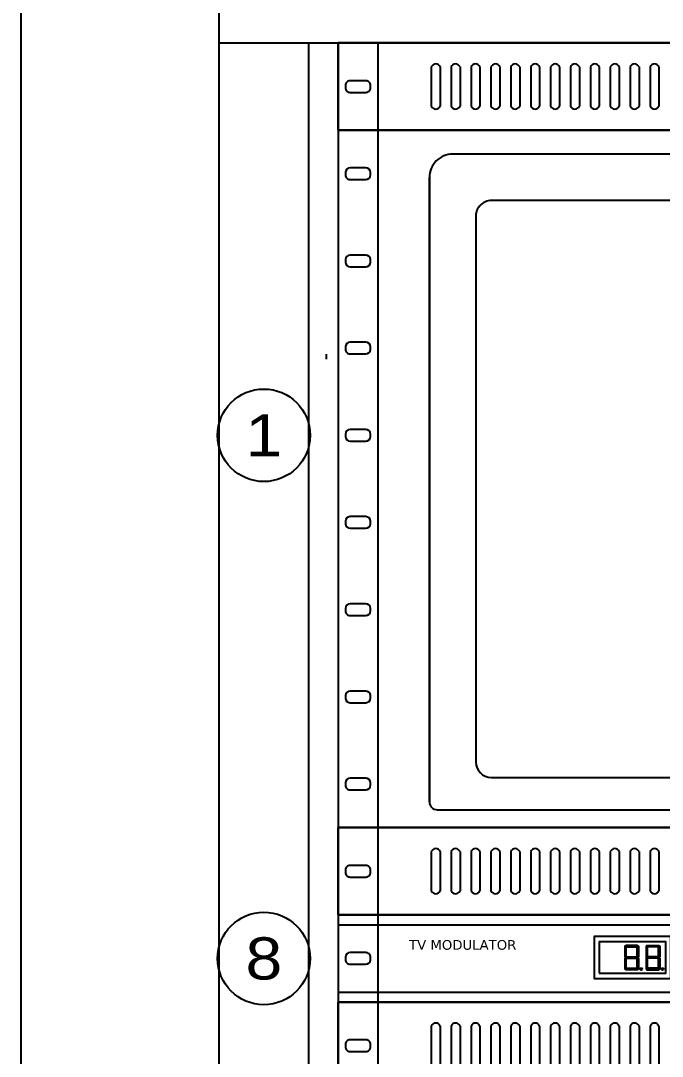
# Model space of a CAD drawing. Header units: millimetres. Extents: x 210163 to 420413, y -109 to 148391.
# Drawn here: x 245176 to 260722, y 97412 to 122498 of the extents above; entities that cross this region are included whole.
import ezdxf
from ezdxf.enums import TextEntityAlignment as Align

# ---------------------------------------------------------------- set-up
doc = ezdxf.new("R2010")
doc.units = ezdxf.units.MM
doc.header["$LTSCALE"] = 50
doc.header["$MEASUREMENT"] = 0
doc.layers.get('0').update_dxf_attribs({"linetype": 'CONTINUOUS'})
doc.layers.add('ARCH', color=9, linetype='CONTINUOUS')
doc.layers.add('ARCHI', color=7, linetype='CONTINUOUS')
doc.styles.add('GND', font='verdana_0.ttf')
doc.styles.add('UL', font='', dxfattribs={"height": 300})
doc.styles.get('UL').set_extended_font_data('HY울릉도L')

# ---------------------------------------------------------------- blocks, each defined once
blk = doc.blocks.new('Rack2-2000')
at = {"lineweight": -3}
for p, q in [((672.0082192421897, 64.78612457246446), (672.0082192421902, 1964.217737282532)), ((672.0082192421902, 1908.786124572464), (1272.00821924219, 1908.786124572464)), ((717.0082192421905, 1908.786124572464), (717.0082192421906, 104.7861245724645)), ((732.0082192421905, 1908.786124572464), (732.0082192421906, 104.7861245724645)), ((752.0082192421905, 1908.786124572464), (752.0082192421906, 104.7861245724645))]:
    blk.add_line(p, q, dxfattribs=at)
blk = doc.blocks.new('8구')
at = {"linetype": 'ByBlock'}
blk.add_lwpolyline([(2125325.326530966, 1951296.983454065), (2124845.326530966, 1951296.983454065), (2124845.326530966, 1950944.983454065), (2125325.326530966, 1950944.983454065)], close=True, dxfattribs=at)
for points in [[(2124849.032831714, 1951275.619943218), (2124849.032831714, 1951274.346964913, 0.4142135623730952), (2124851.337739015, 1951272.042057612), (2124859.315322918, 1951272.042057612, 0.4142135623730951), (2124861.620230219, 1951274.346964913), (2124861.620230219, 1951275.619943218, 0.414213562373096), (2124859.315322918, 1951277.924850519), (2124851.337739015, 1951277.924850519, 0.4142135623730951)], [(2124849.032831714, 1951231.619943218), (2124849.032831714, 1951230.346964912, 0.4142135623730952), (2124851.337739015, 1951228.042057612), (2124859.315322918, 1951228.042057612, 0.4142135623730951), (2124861.620230219, 1951230.346964912), (2124861.620230219, 1951231.619943218, 0.414213562373096), (2124859.315322918, 1951233.924850519), (2124851.337739015, 1951233.924850519, 0.4142135623730951)], [(2124849.032831714, 1951187.619943218), (2124849.032831714, 1951186.346964913, 0.4142135623730952), (2124851.337739015, 1951184.042057612), (2124859.315322918, 1951184.042057612, 0.4142135623730951), (2124861.620230219, 1951186.346964913), (2124861.620230219, 1951187.619943218, 0.414213562373096), (2124859.315322918, 1951189.924850519), (2124851.337739015, 1951189.924850519, 0.4142135623730951)], [(2124849.032831714, 1951143.619943218), (2124849.032831714, 1951142.346964913, 0.4142135623730952), (2124851.337739015, 1951140.042057611), (2124859.315322918, 1951140.042057611, 0.4142135623730951), (2124861.620230219, 1951142.346964913), (2124861.620230219, 1951143.619943218, 0.414213562373096), (2124859.315322918, 1951145.924850519), (2124851.337739015, 1951145.924850519, 0.4142135623730951)], [(2124849.032831714, 1951099.619943218), (2124849.032831714, 1951098.346964912, 0.4142135623730952), (2124851.337739015, 1951096.042057612), (2124859.315322918, 1951096.042057612, 0.4142135623730951), (2124861.620230219, 1951098.346964912), (2124861.620230219, 1951099.619943218, 0.414213562373096), (2124859.315322918, 1951101.924850519), (2124851.337739015, 1951101.924850519, 0.4142135623730951)], [(2124849.032831714, 1951055.619943218), (2124849.032831714, 1951054.346964913, 0.4142135623730952), (2124851.337739015, 1951052.042057612), (2124859.315322918, 1951052.042057612, 0.4142135623730951), (2124861.620230219, 1951054.346964913), (2124861.620230219, 1951055.619943218, 0.414213562373096), (2124859.315322918, 1951057.924850519), (2124851.337739015, 1951057.924850519, 0.4142135623730951)], [(2124849.032831714, 1951011.619943218), (2124849.032831714, 1951010.346964912, 0.4142135623730952), (2124851.337739015, 1951008.042057612), (2124859.315322918, 1951008.042057612, 0.4142135623730951), (2124861.620230219, 1951010.346964912), (2124861.620230219, 1951011.619943218, 0.414213562373096), (2124859.315322918, 1951013.924850519), (2124851.337739015, 1951013.924850519, 0.4142135623730951)], [(2124849.032831714, 1950967.619943218), (2124849.032831714, 1950966.346964913, 0.4142135623730952), (2124851.337739015, 1950964.042057612), (2124859.315322918, 1950964.042057612, 0.4142135623730951), (2124861.620230219, 1950966.346964913), (2124861.620230219, 1950967.619943218, 0.414213562373096), (2124859.315322918, 1950969.924850519), (2124851.337739015, 1950969.924850519, 0.4142135623730951)]]:
    blk.add_lwpolyline(points, format="xyb", close=True)
at = {"layer": 'ARCHI', "color": 5, "lineweight": -3}
blk.add_line((2124839.387605711, 1951181.427262451), (2124839.387605711, 1951183.952609957), dxfattribs=at)
blk.add_line((2124839.387605711, 1951181.427262451), (2124839.387605711, 1951183.952609957), dxfattribs=at)
blk = doc.blocks.new('모니터 19')
at = {"layer": 'ARCH', "color": 0, "lineweight": -3}
for p, q in [((2125268.211662902, 1951284.861721694), (2124903.108883966, 1951284.861721694)), ((2124891.40424028, 1951273.157078003), (2124891.40424028, 1950957.924252946)), ((2124891.40424028, 1951273.157078003), (2124891.40424028, 1950957.924252946)), ((2124891.40424028, 1950957.924252946), (2124891.40424028, 1951273.157078003)), ((2125248.70392342, 1951261.452434312), (2124922.61662345, 1951261.452434312)), ((2124914.813527658, 1951253.64933852), (2124914.813527658, 1950978.104785489)), ((2124922.61662345, 1950970.301689697), (2125248.70392342, 1950970.301689697)), ((2124895.34503916, 1950953.983454065), (2124916.23951475, 1950953.983454065)), ((2124916.23951475, 1950953.983454065), (2125255.081032118, 1950953.983454065))]:
    blk.add_line(p, q, dxfattribs=at)
for centre, major_axis, ratio, start_param, end_param in [((2124903.108883966, 1951273.157078003), (-8.276432924554822, 8.276432924554822), 0.9999999997472973, -0.7853981635237998, 0.7853981635237997), ((2124922.61662345, 1951253.64933852), (-5.51762194970322, 5.51762194970322), 0.9999999999097656, -0.7853981634425653, 0.7853981634425651), ((2124922.61662345, 1950978.104785489), (-5.517621951894674, 5.517621951894674), 0.999999999602826, 0.7853981635960352, 2.356194489993757), ((2124895.34503916, 1950957.924252946), (-2.786565614482392, 2.786565614482392), 0.9999999984160456, 0.7853981641894255, 2.356194489400367)]:
    blk.add_ellipse(centre, major_axis=major_axis, ratio=ratio, start_param=start_param, end_param=end_param, dxfattribs=at)
blk = doc.blocks.new('Blank(1)')
at = {"lineweight": -3}
for p, q in [((10150.16522672041, 3783.986509700993), (10150.16522672041, 3827.986509700993)), ((10630.16522672041, 3827.986509700993), (10150.16522672041, 3827.986509700993)), ((10197.18618733999, 3815.866262257625), (10197.18618733999, 3796.106757144364)), ((10150.16522672041, 3783.986509700993), (10630.16522672041, 3783.986509700993))]:
    blk.add_line(p, q, dxfattribs=at)
at = {"color": 0, "lineweight": -3}
for p, q in [((10201.65081270763, 3815.866262257002), (10201.65081270763, 3796.106757144988)), ((10207.22548874485, 3815.866262257002), (10207.22548874485, 3796.106757144988)), ((10207.22548874485, 3815.866262257002), (10207.22548874485, 3796.106757144988)), ((10211.69011411274, 3815.866262257002), (10211.69011411274, 3796.106757144988)), ((10211.69011411274, 3815.866262257002), (10211.69011411274, 3796.106757144988)), ((10217.26479014996, 3815.866262257002), (10217.26479014996, 3796.106757144988)), ((10217.26479014996, 3815.866262257002), (10217.26479014996, 3796.106757144988)), ((10221.72941551785, 3815.866262257002), (10221.72941551785, 3796.106757144988)), ((10221.72941551785, 3815.866262257002), (10221.72941551785, 3796.106757144988)), ((10227.30409155507, 3815.866262257002), (10227.30409155507, 3796.106757144988)), ((10227.30409155507, 3815.866262257002), (10227.30409155507, 3796.106757144988)), ((10231.76871692295, 3815.866262257002), (10231.76871692295, 3796.106757144988)), ((10231.76871692295, 3815.866262257002), (10231.76871692295, 3796.106757144988)), ((10237.34339296005, 3815.866262257002), (10237.34339296005, 3796.106757144988)), ((10237.34339296005, 3815.866262257002), (10237.34339296005, 3796.106757144988)), ((10241.80801832794, 3815.866262257002), (10241.80801832794, 3796.106757144988)), ((10241.80801832794, 3815.866262257002), (10241.80801832794, 3796.106757144988)), ((10247.38269436515, 3815.866262257002), (10247.38269436515, 3796.106757144988)), ((10247.38269436515, 3815.866262257002), (10247.38269436515, 3796.106757144988)), ((10251.84731973304, 3815.866262257002), (10251.84731973304, 3796.106757144988)), ((10251.84731973304, 3815.866262257002), (10251.84731973304, 3796.106757144988)), ((10257.42199577026, 3815.866262257002), (10257.42199577026, 3796.106757144988)), ((10257.42199577026, 3815.866262257002), (10257.42199577026, 3796.106757144988)), ((10261.88662113815, 3815.866262257002), (10261.88662113815, 3796.106757144988)), ((10261.88662113815, 3815.866262257002), (10261.88662113815, 3796.106757144988)), ((10267.46129717537, 3815.866262257002), (10267.46129717537, 3796.106757144988)), ((10267.46129717537, 3815.866262257002), (10267.46129717537, 3796.106757144988)), ((10271.92592254313, 3815.866262257002), (10271.92592254313, 3796.106757144988)), ((10271.92592254313, 3815.866262257002), (10271.92592254313, 3796.106757144988)), ((10277.50059858035, 3815.866262257002), (10277.50059858035, 3796.106757144988)), ((10277.50059858035, 3815.866262257002), (10277.50059858035, 3796.106757144988)), ((10281.96522394824, 3815.866262257002), (10281.96522394824, 3796.106757144988)), ((10281.96522394824, 3815.866262257002), (10281.96522394824, 3796.106757144988)), ((10287.53989998546, 3815.866262257002), (10287.53989998546, 3796.106757144988)), ((10287.53989998546, 3815.866262257002), (10287.53989998546, 3796.106757144988)), ((10292.00452535335, 3815.866262257002), (10292.00452535335, 3796.106757144988)), ((10292.00452535335, 3815.866262257002), (10292.00452535335, 3796.106757144988)), ((10297.57920139057, 3815.866262257002), (10297.57920139057, 3796.106757144988)), ((10297.57920139057, 3815.866262257002), (10297.57920139057, 3796.106757144988)), ((10302.04382675858, 3815.866262257002), (10302.04382675858, 3796.106757144988)), ((10302.04382675858, 3815.866262257002), (10302.04382675858, 3796.106757144988)), ((10307.6185027958, 3815.866262257002), (10307.6185027958, 3796.106757144988)), ((10307.6185027958, 3815.866262257002), (10307.6185027958, 3796.106757144988)), ((10312.08312816356, 3815.866262257002), (10312.08312816356, 3796.106757144988)), ((10312.08312816356, 3815.866262257002), (10312.08312816356, 3796.106757144988))]:
    blk.add_line(p, q, dxfattribs=at)
at = {"lineweight": -3}
blk.add_lwpolyline([(10153.87152746772, 3806.622998853604), (10153.87152746772, 3805.350020548385, 0.4142135623730952), (10156.17643476879, 3803.045113247435), (10164.15401867228, 3803.045113247435, 0.4142135623730951), (10166.45892597311, 3805.350020548385), (10166.45892597311, 3806.622998853604, 0.414213562373096), (10164.15401867228, 3808.927906154553), (10156.17643476879, 3808.927906154553, 0.4142135623730951)], format="xyb", close=True, dxfattribs=at)
at = {"color": 0, "lineweight": -3}
for centre, start, end in [((10199.41850002363, 3814.98573747581), 21.52651193566103, 158.473488064339), ((10209.45780142873, 3814.98573747581), 21.52651193566103, 158.473488064339), ((10209.45780142873, 3814.98573747581), 21.52651193566103, 158.473488064339), ((10219.49710283384, 3814.98573747581), 21.52651193566103, 158.473488064339), ((10219.49710283384, 3814.98573747581), 21.52651193566103, 158.473488064339), ((10229.53640423895, 3814.98573747581), 21.52651193566103, 158.473488064339), ((10229.53640423895, 3814.98573747581), 21.52651193566103, 158.473488064339), ((10239.57570564406, 3814.98573747581), 21.52651193566103, 158.473488064339), ((10239.57570564406, 3814.98573747581), 21.52651193566103, 158.473488064339), ((10249.61500704916, 3814.98573747581), 21.52651193566103, 158.473488064339), ((10249.61500704916, 3814.98573747581), 21.52651193566103, 158.473488064339), ((10259.65430845427, 3814.98573747581), 21.52651193566103, 158.473488064339), ((10259.65430845427, 3814.98573747581), 21.52651193566103, 158.473488064339), ((10269.69360985938, 3814.98573747581), 21.52651193566103, 158.473488064339), ((10269.69360985938, 3814.98573747581), 21.52651193566103, 158.473488064339), ((10279.73291126436, 3814.98573747581), 21.52651193566103, 158.473488064339), ((10279.73291126436, 3814.98573747581), 21.52651193566103, 158.473488064339), ((10289.77221266947, 3814.98573747581), 21.52651193566103, 158.473488064339), ((10289.77221266947, 3814.98573747581), 21.52651193566103, 158.473488064339), ((10299.81151407457, 3814.98573747581), 21.52651193566103, 158.473488064339), ((10299.81151407457, 3814.98573747581), 21.52651193566103, 158.473488064339), ((10309.85081547968, 3814.98573747581), 21.52651193566103, 158.473488064339), ((10309.85081547968, 3814.98573747581), 21.52651193566103, 158.473488064339), ((10199.41850002363, 3796.98728192618), 201.526511935661, 338.4734880643389), ((10209.45780142873, 3796.98728192618), 201.526511935661, 338.4734880643389), ((10209.45780142873, 3796.98728192618), 201.526511935661, 338.4734880643389), ((10219.49710283384, 3796.98728192618), 201.526511935661, 338.4734880643389), ((10219.49710283384, 3796.98728192618), 201.526511935661, 338.4734880643389), ((10229.53640423895, 3796.98728192618), 201.526511935661, 338.4734880643389), ((10229.53640423895, 3796.98728192618), 201.526511935661, 338.4734880643389), ((10239.57570564406, 3796.98728192618), 201.526511935661, 338.4734880643389), ((10239.57570564406, 3796.98728192618), 201.526511935661, 338.4734880643389), ((10249.61500704916, 3796.98728192618), 201.526511935661, 338.4734880643389), ((10249.61500704916, 3796.98728192618), 201.526511935661, 338.4734880643389), ((10259.65430845427, 3796.98728192618), 201.526511935661, 338.4734880643389), ((10259.65430845427, 3796.98728192618), 201.526511935661, 338.4734880643389), ((10269.69360985938, 3796.98728192618), 201.526511935661, 338.4734880643389), ((10269.69360985938, 3796.98728192618), 201.526511935661, 338.4734880643389), ((10279.73291126436, 3796.98728192618), 201.526511935661, 338.4734880643389), ((10279.73291126436, 3796.98728192618), 201.526511935661, 338.4734880643389), ((10289.77221266947, 3796.98728192618), 201.526511935661, 338.4734880643389), ((10289.77221266947, 3796.98728192618), 201.526511935661, 338.4734880643389), ((10299.81151407457, 3796.98728192618), 201.526511935661, 338.4734880643389), ((10299.81151407457, 3796.98728192618), 201.526511935661, 338.4734880643389), ((10309.85081547968, 3796.98728192618), 201.526511935661, 338.4734880643389), ((10309.85081547968, 3796.98728192618), 201.526511935661, 338.4734880643389)]:
    blk.add_arc(centre, 2.39969660771025, start, end, dxfattribs=at)
blk = doc.blocks.new('TV MODULATOR')
at = {"lineweight": -3}
for p, q in [((2131796.697148216, 1970163.288303815), (2132276.697148216, 1970163.288303815)), ((2131796.697148216, 1970129.288303815), (2132276.697148216, 1970129.288303815))]:
    blk.add_line(p, q, dxfattribs=at)
at = {"color": 1, "lineweight": -3}
for p, q in [((2131941.749569436, 1970146.719602569), (2131942.102170754, 1970147.072203887)), ((2131947.975299463, 1970146.719602569), (2131947.622698145, 1970147.072203887)), ((2131952.454557686, 1970146.719602569), (2131952.807159005, 1970147.072203887)), ((2131958.680287714, 1970146.719602569), (2131958.327686394, 1970147.072203887)), ((2131941.749569436, 1970146.719602569), (2131942.102170754, 1970146.36700125)), ((2131942.099690129, 1970146.36700125), (2131947.625178772, 1970146.36700125)), ((2131947.975299463, 1970146.719602569), (2131947.622698145, 1970146.36700125)), ((2131952.454557686, 1970146.719602569), (2131952.807159005, 1970146.36700125)), ((2131958.330167022, 1970146.36700125), (2131952.804678378, 1970146.36700125)), ((2131958.680287714, 1970146.719602569), (2131958.327686394, 1970146.36700125))]:
    blk.add_line(p, q, dxfattribs=at)
at = {"color": 4, "lineweight": -3}
blk.add_lwpolyline([(2132276.697148216, 1970168.288303815), (2131796.697148216, 1970168.288303815), (2131796.697148216, 1970124.288303815), (2132276.697148216, 1970124.288303815)], close=True, dxfattribs=at)
at = {"lineweight": -3}
blk.add_lwpolyline([(2131956.70854509, 1970157.297642126), (2131925.876048331, 1970157.297642126), (2131925.876048331, 1970136.141563012), (2131964.671582635, 1970136.141563011), (2131964.671582635, 1970157.297642126), (2131956.70854509, 1970157.297642126)], dxfattribs=at)
blk.add_lwpolyline([(2131928.52055822, 1970138.786072901), (2131962.027072745, 1970138.786072901), (2131962.027072745, 1970154.653132237), (2131928.52055822, 1970154.653132237)], close=True, dxfattribs=at)
at = {"color": 1, "lineweight": -3}
for points in [[(2131941.394487491, 1970147.074684514), (2131941.624906044, 1970146.844265961), (2131942.099690129, 1970147.319050045), (2131942.099690129, 1970152.023986291), (2131941.562574349, 1970152.561102071), (2131941.394487491, 1970152.393015213)], [(2131941.68723774, 1970152.685765462), (2131942.22435352, 1970152.148649682), (2131947.50051538, 1970152.148649682), (2131948.037631159, 1970152.685765462), (2131947.869544302, 1970152.85385232), (2131941.855324598, 1970152.85385232)], [(2131948.330381408, 1970152.393015213), (2131948.330381408, 1970147.074684514), (2131948.099962855, 1970146.844265961), (2131947.625178772, 1970147.319050045), (2131947.625178772, 1970152.023986291), (2131948.162294551, 1970152.561102071)], [(2131952.099475741, 1970152.393015213), (2131952.099475741, 1970147.074684514), (2131952.329894294, 1970146.844265961), (2131952.804678378, 1970147.319050045), (2131952.804678378, 1970152.023986291), (2131952.267562598, 1970152.561102071)], [(2131958.742619409, 1970152.685765462), (2131958.20550363, 1970152.148649682), (2131952.929341769, 1970152.148649682), (2131952.39222599, 1970152.685765462), (2131952.560312848, 1970152.85385232), (2131958.574532552, 1970152.85385232)], [(2131959.035369658, 1970147.074684514), (2131958.804951105, 1970146.844265961), (2131958.330167022, 1970147.319050045), (2131958.330167022, 1970152.023986291), (2131958.867282801, 1970152.561102071), (2131959.035369658, 1970152.393015213)], [(2131941.562574349, 1970140.878103067), (2131942.099690129, 1970141.415218847), (2131942.099690129, 1970146.120155094), (2131941.624906044, 1970146.594939177), (2131941.394487491, 1970146.364520624), (2131941.394487491, 1970141.046189924)], [(2131948.162294551, 1970140.878103067), (2131947.625178772, 1970141.415218847), (2131947.625178772, 1970146.120155094), (2131948.099962855, 1970146.594939177), (2131948.330381408, 1970146.364520624), (2131948.330381408, 1970141.046189924)], [(2131952.267562598, 1970140.878103067), (2131952.804678378, 1970141.415218847), (2131952.804678378, 1970146.120155094), (2131952.329894294, 1970146.594939177), (2131952.099475741, 1970146.364520624), (2131952.099475741, 1970141.046189924)], [(2131958.867282801, 1970140.878103067), (2131958.330167022, 1970141.415218847), (2131958.330167022, 1970146.120155094), (2131958.804951105, 1970146.594939177), (2131959.035369658, 1970146.364520624), (2131959.035369658, 1970141.046189924)], [(2131942.22435352, 1970141.290555455), (2131947.50051538, 1970141.290555455), (2131948.037631159, 1970140.753439675), (2131947.869544302, 1970140.585352818), (2131941.855324598, 1970140.585352818), (2131941.68723774, 1970140.753439675)], [(2131958.20550363, 1970141.290555455), (2131952.929341769, 1970141.290555455), (2131952.39222599, 1970140.753439675), (2131952.560312848, 1970140.585352818), (2131958.574532552, 1970140.585352818), (2131958.742619409, 1970140.753439675)]]:
    blk.add_lwpolyline(points, close=True, dxfattribs=at)
at = {"lineweight": -3}
blk.add_lwpolyline([(2131800.403448964, 1970146.924792968), (2131800.403448964, 1970145.651814663, 0.4142135623730952), (2131802.708356265, 1970143.346907362), (2131810.685940168, 1970143.346907362, 0.4142135623730951), (2131812.990847469, 1970145.651814663), (2131812.990847469, 1970146.924792968, 0.414213562373096), (2131810.685940168, 1970149.229700269), (2131802.708356265, 1970149.229700269, 0.4142135623730951)], format="xyb", close=True, dxfattribs=at)
at = {"color": 1, "lineweight": -3}
for points in [[(2131942.099690129, 1970147.072203887), (2131947.625178772, 1970147.072203887)], [(2131958.330167022, 1970147.072203887), (2131952.804678378, 1970147.072203887)]]:
    blk.add_lwpolyline(points, dxfattribs=at)
for centre in [(2131949.711016615, 1970140.940908704), (2131960.416004865, 1970140.940908704)]:
    blk.add_circle(centre, 0.5111750367367005, dxfattribs=at)
at = {"color": 4, "lineweight": -3, "style": 'GND'}
blk.add_text('TV MODULATOR', height=4.8775583980605, dxfattribs=at).set_placement((2131832.48096503, 1970150.685251007))

msp = doc.modelspace()

# ---------------------------------------------------------------- linework, layer by layer
at = {"lineweight": -3}
msp.add_line((245175.8530433672, 124529.6170076536), (245175.8530433672, 28709.61700765361), dxfattribs=at)
at = {"layer": 'ARCHI', "color": 2, "lineweight": -3}
for centre in [(251067.9845169422, 112454.899597582), (251067.9845170986, 99782.89959754952)]:
    msp.add_circle(centre, 1121.120105292834, dxfattribs=at)

# ---------------------------------------------------------------- block references
at = {"lineweight": -3, "xscale": 48, "yscale": 48, "zscale": 48}
for name, p in [('Rack2-2000', (217731.5899933176, 30337.16561808755)), ('Blank(1)', (-234339.9463656249, -61784.45286808181)), ('8구', (-101739707.6889694, -93542408.30619755)), ('모니터 19', (-101739707.6889694, -93542408.30619755)), ('Blank(1)', (-234339.9463655763, -80792.45286807985)), ('TV MODULATOR', (-102073373.4785973, -94467238.93898556)), ('Blank(1)', (-234339.9463654978, -85016.45075553833))]:
    msp.add_blockref(name, p, dxfattribs=at)

# ---------------------------------------------------------------- texts
at = {"color": 1, "lineweight": -3, "style": 'UL', "width": 1.199999999999999}
for s, p in [('1', (251067.9845169422, 112454.899597582)), ('8', (251067.9845170986, 99782.89959754952))]:
    msp.add_text(s, height=1022.024013722127, dxfattribs=at).set_placement(p, align=Align.MIDDLE)

doc.saveas('drawing.dxf')
